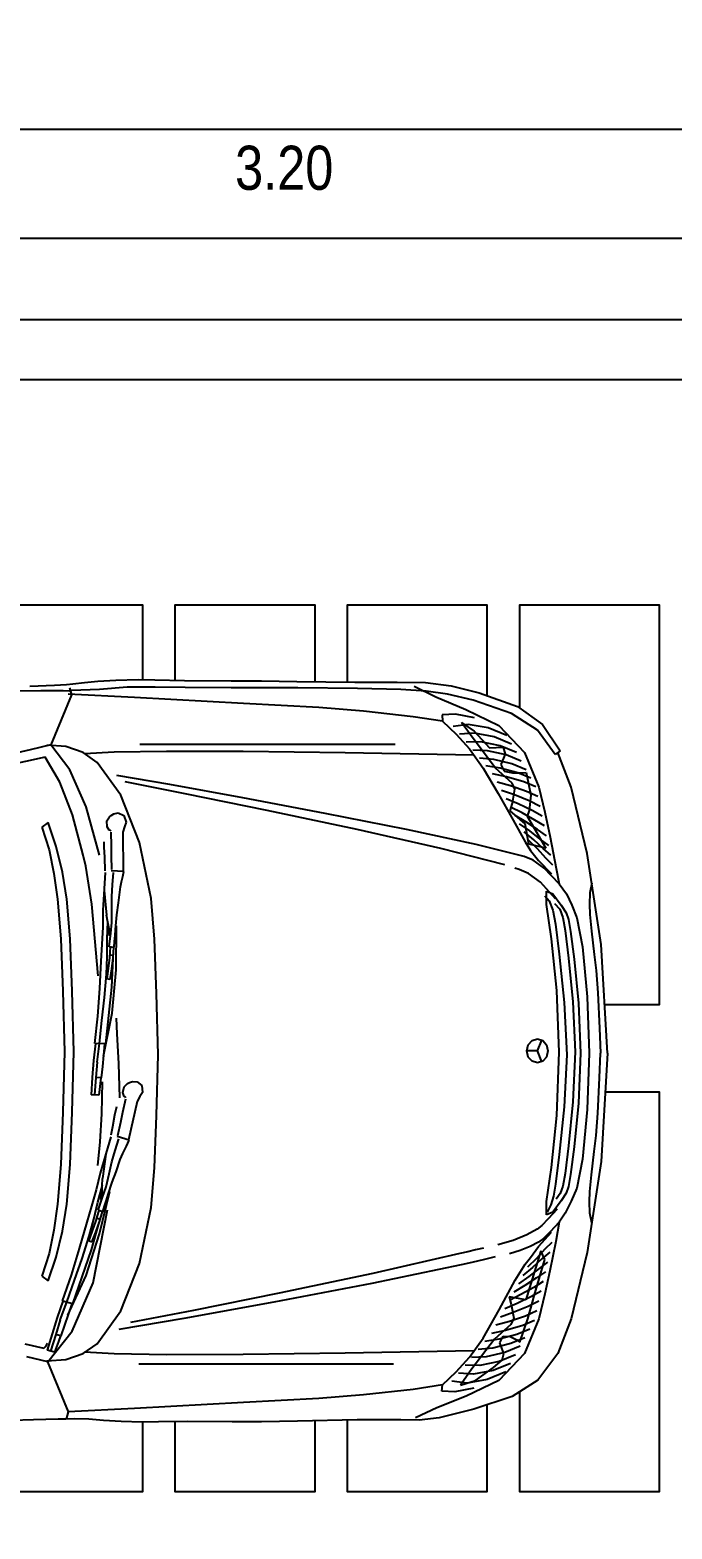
# Model space of a CAD drawing. Extents: x -178 to 151, y -135 to 745.
# Drawn here: x 115.207 to 116.81, y 719.467 to 723.21 of the extents above; entities that cross this region are included whole.
import ezdxf

# ---------------------------------------------------------------- set-up
doc = ezdxf.new("R2010")
doc.units = 0
doc.header["$MEASUREMENT"] = 0
doc.header["$PDSIZE"] = -5
doc.layers.get('0').update_dxf_attribs({"linetype": 'CONTINUOUS'})
doc.layers.get('Defpoints').update_dxf_attribs({"linetype": 'CONTINUOUS'})
doc.layers.add('AR-ALV', color=5, linetype='CONTINUOUS')
doc.layers.add('COTA', color=7, linetype='CONTINUOUS')
doc.layers.add('E-Pen-C', color=4, linetype='CONTINUOUS', lineweight=15)
doc.layers.add('E-Pen-G', color=3, linetype='CONTINUOUS', lineweight=30)
doc.styles.add('F2', font='swissc.ttf')
doc.dimstyles.new('DIMENSION-1', dxfattribs={"dimtxt": 0.11, "dimasz": 0.07, "dimexe": 1, "dimexo": 0, "dimgap": 0.12, "dimtad": 1, "dimzin": 7, "dimdsep": 46, "dimtxsty": 'F2', "dimblk1": 'TRACO', "dimblk2": 'TRACO', "dimsah": 1, "dimcen": 1, "dimse1": 1, "dimse2": 1, "dimclrd": 256, "dimclre": 256, "dimclrt": 6, "dimadec": 0, "dimazin": 0, "dimtfac": 1, "dimtix": 1, "dimtmove": 2, "dimatfit": 3, "dimldrblk": 'TRACO', "dimfxl": 1, "dimtolj": 1, "dimtzin": 0, "dimarcsym": 0})

# ---------------------------------------------------------------- blocks, each defined once
blk = doc.blocks.new('TRACO')
at = {"layer": 'E-Pen-C'}
for p, q in [((0, 1), (0, -1)), ((-1, 0), (1, 0))]:
    blk.add_line(p, q, dxfattribs=at)
at = {"layer": 'E-Pen-G'}
blk.add_line((-0.424, -0.424), (0.424, 0.424), dxfattribs=at)
blk = doc.blocks.new('*D282')
at = {"linetype": 'Continuous', "lineweight": -2}
blk.add_line((113.0772, 718.8567), (113.0772, 722.4167), dxfattribs=at)
at = {"layer": 'Defpoints', "color": 0, "linetype": 'Continuous'}
for p in [(113.0772, 722.4867), (115.7175, 722.4867), (114.0916, 718.7867)]:
    blk.add_point(p, dxfattribs=at)
at = {"linetype": 'Continuous', "lineweight": -2, "xscale": 0.07, "yscale": 0.07, "zscale": 0.07}
for p, rotation in [((113.0772, 722.4867), 90), ((113.0772, 718.7867), 270)]:
    blk.add_blockref('TRACO', p, dxfattribs=dict(at, rotation=rotation))
at = {"color": 6, "linetype": 'Continuous', "insert": (112.901, 720.6367), "char_height": 0.11, "attachment_point": 5, "rotation": 90, "style": 'F2'}
blk.add_mtext('\\A1;3.70', dxfattribs=at)
blk = doc.blocks.new('*D303')
at = {"linetype": 'Continuous', "lineweight": -2}
blk.add_line((117.3716, 722.6891), (114.3116, 722.6891), dxfattribs=at)
at = {"layer": 'Defpoints', "color": 0, "linetype": 'Continuous'}
for p in [(114.2416, 722.6891), (117.4416, 720.8367), (114.2416, 718.6367)]:
    blk.add_point(p, dxfattribs=at)
at = {"linetype": 'Continuous', "lineweight": -2, "xscale": 0.07, "yscale": 0.07, "zscale": 0.07, "rotation": 180}
blk.add_blockref('TRACO', (114.2416, 722.6891), dxfattribs=at)
at = {"linetype": 'Continuous', "lineweight": -2, "xscale": 0.07, "yscale": 0.07, "zscale": 0.07}
blk.add_blockref('TRACO', (117.4416, 722.6891), dxfattribs=at)
at = {"color": 6, "linetype": 'Continuous', "insert": (115.8416, 722.8652), "char_height": 0.11, "attachment_point": 5, "style": 'F2'}
blk.add_mtext('\\A1;3.20', dxfattribs=at)
blk = doc.blocks.new('*D307')
at = {"linetype": 'Continuous', "lineweight": -2}
blk.add_line((134.6816, 722.9617), (109.8216, 722.9617), dxfattribs=at)
at = {"layer": 'Defpoints', "color": 0, "linetype": 'Continuous'}
for p in [(109.7516, 722.9617), (109.7516, 722.4867), (134.7516, 722.4867)]:
    blk.add_point(p, dxfattribs=at)
at = {"linetype": 'Continuous', "lineweight": -2, "xscale": 0.07, "yscale": 0.07, "zscale": 0.07, "rotation": 180}
blk.add_blockref('TRACO', (109.7516, 722.9617), dxfattribs=at)
at = {"linetype": 'Continuous', "lineweight": -2, "xscale": 0.07, "yscale": 0.07, "zscale": 0.07}
blk.add_blockref('TRACO', (134.7516, 722.9617), dxfattribs=at)
at = {"color": 6, "linetype": 'Continuous', "insert": (121.1016, 723.1379), "char_height": 0.11, "attachment_point": 5, "style": 'F2'}
blk.add_mtext('\\A1;25.00', dxfattribs=at)
blk = doc.blocks.new('Austin Mini dessus')
at = {"color": 8, "flags": 128}
for points in [[(-0.2069, 3.765), (-0.1204, 3.7865)], [(-0.1204, 3.7865), (-0.0703, 3.7926)], [(-0.114, 3.7617), (-0.0609, 3.787)], [(-0.0703, 3.7926), (-0.0241, 3.7916)], [(-0.0241, 3.7916), (0.0842, 3.7922)], [(0.0842, 3.7922), (0.2332, 3.7952)], [(0.2332, 3.7952), (0.3237, 3.797)], [(0.3237, 3.797), (0.3971, 3.7966)], [(0.3971, 3.7966), (0.5088, 3.7962)], [(0.5088, 3.7962), (0.581, 3.797)], [(0.581, 3.797), (0.6212, 3.7976)], [(0.6212, 3.7976), (0.674, 3.7963)], [(0.674, 3.7963), (0.7177, 3.7934)], [(0.7177, 3.7934), (0.7547, 3.7905)], [(0.7547, 3.7905), (0.7913, 3.7892)], [(0.7913, 3.7892), (0.8117, 3.7899)], [(0.8107, 3.7898), (0.8054, 3.7722)], [(0.8117, 3.7899), (0.831, 3.7901)], [(0.831, 3.7901), (0.8924, 3.7915)], [(0.8924, 3.7915), (1.0016, 3.7949)], [(-0.302, 3.7337), (-0.2069, 3.765)], [(-0.1874, 3.7324), (-0.114, 3.7617)], [(0.18, 3.7384), (0.3684, 3.7483)], [(0.3684, 3.7483), (0.6405, 3.7634)], [(0.6405, 3.7634), (0.8064, 3.7721)], [(0.8054, 3.7722), (0.8566, 3.6469)], [(-0.3667, 3.6929), (-0.302, 3.7337)], [(-0.269, 3.694), (-0.1874, 3.7324)], [(-0.2065, 3.713), (-0.1595, 3.7223)], [(-0.1595, 3.7223), (-0.127, 3.7206)], [(-0.127, 3.7206), (-0.1288, 3.7047)], [(-0.1288, 3.7047), (-0.0554, 3.7158)], [(-0.0554, 3.7158), (0.0688, 3.7297)], [(0.0688, 3.7297), (0.18, 3.7384)], [(-0.4163, 3.6266), (-0.3667, 3.6929)], [(-0.3332, 3.6261), (-0.269, 3.694)], [(-0.2983, 3.6509), (-0.2548, 3.669)], [(-0.2862, 3.6722), (-0.24, 3.6915)], [(-0.2108, 3.6933), (-0.2557, 3.6613)], [(-0.2548, 3.669), (-0.2057, 3.6781)], [(-0.24, 3.6915), (-0.1897, 3.6999)], [(-0.1734, 3.7051), (-0.2108, 3.6933)], [(-0.2057, 3.6781), (-0.1684, 3.6754)], [(-0.2018, 3.6646), (-0.1734, 3.7051)], [(-0.1629, 3.672), (-0.1958, 3.6357)], [(-0.1897, 3.6999), (-0.152, 3.6952)], [(-0.1288, 3.7047), (-0.1629, 3.672)], [(-0.3103, 3.6295), (-0.2696, 3.6465)], [(-0.2844, 3.624), (-0.2378, 3.6344)], [(-0.2776, 3.6432), (-0.2819, 3.6262)], [(-0.2557, 3.6613), (-0.2776, 3.6432)], [(-0.2696, 3.6465), (-0.2217, 3.6563)], [(-0.2582, 3.5904), (-0.2018, 3.6646)], [(-0.2378, 3.6344), (-0.2012, 3.6358)], [(-0.1958, 3.6357), (-0.2299, 3.5876)], [(-0.2217, 3.6563), (-0.1848, 3.6556)], [(0.6296, 3.652), (-0.0059, 3.652)], [(0.8118, 3.6411), (0.769, 3.6265)], [(0.8566, 3.6469), (0.7958, 3.5707)], [(0.8596, 3.6444), (0.8118, 3.6411)], [(0.8566, 3.6469), (0.909, 3.6348)], [(-0.4494, 3.54), (-0.4163, 3.6266)], [(-0.3686, 3.5396), (-0.3332, 3.6261)], [(-0.3219, 3.5976), (-0.3417, 3.5395)], [(-0.3344, 3.5868), (-0.2992, 3.6015)], [(-0.3224, 3.6082), (-0.2844, 3.624)], [(-0.3144, 3.5923), (-0.3219, 3.5976)], [(-0.2992, 3.6015), (-0.2538, 3.6126)], [(-0.2819, 3.6262), (-0.2717, 3.5998)], [(-0.2717, 3.5998), (-0.28, 3.5832)], [(-0.2698, 3.5907), (-0.2341, 3.5963)], [(-0.2538, 3.6126), (-0.2177, 3.6161)], [(-0.2069, 3.6195), (0.1144, 3.6255)], [(0.1144, 3.6255), (0.369, 3.6287)], [(0.369, 3.6287), (0.5603, 3.6292)], [(0.5603, 3.6292), (0.6914, 3.6273)], [(0.7337, 3.6018), (0.675, 3.5196)], [(0.6914, 3.6273), (0.7656, 3.6231)], [(0.769, 3.6265), (0.7337, 3.6018)], [(0.8252, 3.5824), (0.8299, 3.5961)], [(0.8299, 3.5961), (0.835, 3.6098)], [(0.835, 3.6098), (0.8402, 3.6233)], [(0.8372, 3.5784), (0.8502, 3.6203)], [(0.8402, 3.6233), (0.8582, 3.6183)], [(0.8462, 3.577), (0.8582, 3.6183)], [(0.8604, 3.6051), (0.8577, 3.6008)], [(0.8634, 3.6093), (0.8604, 3.6051)], [(0.8666, 3.6133), (0.8634, 3.6093)], [(0.9143, 3.6021), (0.8666, 3.6133)], [(-0.3585, 3.5441), (-0.3287, 3.5566)], [(-0.3465, 3.5655), (-0.3139, 3.579)], [(-0.3287, 3.5566), (-0.2858, 3.5689)], [(-0.2975, 3.5839), (-0.3144, 3.5923)], [(-0.3139, 3.579), (-0.2698, 3.5907)], [(-0.2994, 3.5535), (-0.2582, 3.5904)], [(-0.28, 3.5832), (-0.2975, 3.5839)], [(-0.2955, 3.5465), (-0.2617, 3.5558)], [(-0.2858, 3.5689), (-0.2505, 3.5765)], [(-0.2299, 3.5876), (-0.2701, 3.5169)], [(0.517, 3.5386), (0.6793, 3.5662)], [(0.7958, 3.5707), (0.7435, 3.4498)], [(0.8151, 3.5556), (0.8242, 3.5824)], [(0.8252, 3.5824), (0.8372, 3.5784)], [(0.8257, 3.5419), (0.8372, 3.5784)], [(0.8334, 3.5361), (0.8462, 3.577)], [(-0.4897, 3.3744), (-0.4494, 3.54)], [(-0.3843, 3.4776), (-0.3686, 3.5396)], [(-0.3639, 3.5197), (-0.3356, 3.5327)], [(-0.3417, 3.5395), (-0.3534, 3.4979)], [(-0.3424, 3.5089), (-0.3051, 3.524)], [(-0.3356, 3.5327), (-0.2955, 3.5465)], [(-0.3066, 3.538), (-0.2994, 3.5535)], [(-0.3001, 3.5036), (-0.3066, 3.538)], [(-0.3051, 3.524), (-0.273, 3.5351)], [(0.2791, 3.4759), (0.4929, 3.5192)], [(0.2925, 3.4981), (0.517, 3.5386)], [(0.4929, 3.5192), (0.6502, 3.5491)], [(0.675, 3.5196), (0.6278, 3.4015)], [(0.8067, 3.5309), (0.7615, 3.4315)], [(0.7972, 3.5019), (0.8063, 3.5287)], [(0.8063, 3.5287), (0.8151, 3.5556)], [(0.8257, 3.5419), (0.8097, 3.4979)], [(0.8192, 3.4954), (0.8334, 3.5361)], [(-0.3572, 3.4821), (-0.3836, 3.3914)], [(-0.3746, 3.4709), (-0.3493, 3.4851)], [(-0.374, 3.3698), (-0.3363, 3.4925)], [(-0.3693, 3.4953), (-0.3424, 3.5089)], [(-0.3534, 3.4979), (-0.3572, 3.4821)], [(-0.3493, 3.4851), (-0.3148, 3.5016)], [(-0.3363, 3.4925), (-0.2946, 3.4845)], [(-0.3244, 3.4792), (-0.2956, 3.4936)], [(-0.3148, 3.5016), (-0.2843, 3.5144)], [(-0.2701, 3.5169), (-0.3098, 3.443)], [(-0.2946, 3.4845), (-0.3001, 3.5036)], [(0.0478, 3.4514), (0.2925, 3.4981)], [(0.7718, 3.4351), (0.7952, 3.5024)], [(0.8092, 3.4984), (0.7905, 3.4435)], [(0.7952, 3.5024), (0.8192, 3.4954)], [(0.7985, 3.4305), (0.8212, 3.4949)], [(-0.3968, 3.4202), (-0.3843, 3.4776)], [(-0.38, 3.4466), (-0.3561, 3.4613)], [(-0.363, 3.4375), (-0.3341, 3.4567)], [(-0.3561, 3.4613), (-0.3244, 3.4792)], [(-0.3437, 3.4343), (-0.3181, 3.4522)], [(-0.3341, 3.4567), (-0.3068, 3.4729)], [(-0.1749, 3.4052), (0.0478, 3.4514)], [(0.0453, 3.4261), (0.2791, 3.4759)], [(0.7435, 3.4498), (0.7081, 3.2674)], [(0.7905, 3.4435), (0.7715, 3.3887)], [(0.8558, 3.4451), (0.8359, 3.3854)], [(0.8715, 3.4329), (0.8558, 3.4451)], [(-0.4112, 3.3468), (-0.3968, 3.4202)], [(-0.3908, 3.3978), (-0.3698, 3.4136)], [(-0.3854, 3.4222), (-0.363, 3.4375)], [(-0.3767, 3.3898), (-0.3534, 3.4119)], [(-0.3698, 3.4136), (-0.3437, 3.4343)], [(-0.363, 3.3894), (-0.3407, 3.4108)], [(-0.3534, 3.4119), (-0.3294, 3.4315)], [(-0.3098, 3.443), (-0.3346, 3.403)], [(-0.172, 3.3767), (0.0453, 3.4261)], [(0.7615, 3.4315), (0.7277, 3.3278)], [(0.7484, 3.3675), (0.7718, 3.4351)], [(0.7785, 3.3642), (0.7985, 3.4305)], [(0.8536, 3.3763), (0.8715, 3.4329)], [(-0.5243, 3.1472), (-0.4897, 3.3744)], [(-0.3961, 3.3734), (-0.3767, 3.3898)], [(-0.3836, 3.3914), (-0.374, 3.3698)], [(-0.3836, 3.366), (-0.363, 3.3894)], [(-0.3481, 3.3863), (-0.3679, 3.3589)], [(-0.3346, 3.403), (-0.3481, 3.3863)], [(-0.347, 3.3593), (-0.3226, 3.369)], [(-0.3226, 3.369), (-0.2958, 3.3774)], [(-0.2599, 3.3851), (-0.2335, 3.3912)], [(-0.2335, 3.3912), (-0.2013, 3.399)], [(-0.2112, 3.3675), (-0.1915, 3.3721)], [(-0.2013, 3.399), (-0.1749, 3.4052)], [(-0.1915, 3.3721), (-0.172, 3.3767)], [(0.6278, 3.4015), (0.5988, 3.2619)], [(0.7715, 3.3887), (0.7537, 3.3335)], [(0.8359, 3.3854), (0.8202, 3.3211)], [(0.8415, 3.3179), (0.8536, 3.3763)], [(-0.4198, 3.2983), (-0.4112, 3.3468)], [(-0.4015, 3.349), (-0.3836, 3.366)], [(-0.3679, 3.3589), (-0.4003, 3.3232)], [(-0.397, 3.3226), (-0.3805, 3.3391)], [(-0.3805, 3.3391), (-0.3683, 3.348)], [(-0.3683, 3.348), (-0.347, 3.3593)], [(-0.339, 3.3298), (-0.3048, 3.3438)], [(-0.3048, 3.3438), (-0.2667, 3.355)], [(-0.2307, 3.363), (-0.2112, 3.3675)], [(0.7293, 3.299), (0.7484, 3.3675)], [(0.7472, 3.3485), (0.7374, 3.3232)], [(0.7537, 3.3335), (0.7422, 3.2911)], [(0.7462, 3.3202), (0.7557, 3.3455)], [(0.7472, 3.3485), (0.7557, 3.345)], [(0.7597, 3.2985), (0.7785, 3.3642)], [(-0.5014, 3.3001), (-0.4965, 3.2759)], [(-0.435, 3.2757), (-0.4198, 3.2983)], [(-0.4198, 3.2983), (-0.397, 3.3226)], [(-0.3926, 3.2902), (-0.3764, 3.3069)], [(-0.3764, 3.3069), (-0.3644, 3.3161)], [(-0.3644, 3.3161), (-0.339, 3.3298)], [(0.7277, 3.3278), (0.7023, 3.2216)], [(0.728, 3.2975), (0.7203, 3.2716)], [(0.7374, 3.3232), (0.728, 3.2975)], [(0.7293, 3.2686), (0.7371, 3.2944)], [(0.7371, 3.2944), (0.7462, 3.3202)], [(0.7478, 3.258), (0.7597, 3.2985)], [(0.8202, 3.3211), (0.8092, 3.2537)], [(0.8325, 3.2537), (0.8415, 3.3179)], [(-0.4965, 3.2759), (-0.4951, 3.2474)], [(-0.4498, 3.2462), (-0.435, 3.2757)], [(-0.4251, 3.2451), (-0.4036, 3.2735)], [(-0.415, 3.2655), (-0.3926, 3.2902)], [(-0.4036, 3.2735), (-0.3881, 3.2799)], [(-0.3992, 3.255), (-0.3897, 3.273)], [(-0.3881, 3.2799), (-0.3879, 3.2469)], [(0.5988, 3.2619), (0.5909, 3.1628)], [(0.7153, 3.258), (0.7105, 3.2437)], [(0.7198, 3.2721), (0.7153, 3.258)], [(0.7313, 3.2686), (0.72, 3.2361)], [(0.7208, 3.2721), (0.7313, 3.2686)], [(0.7263, 3.2915), (0.7353, 3.2885)], [(0.7422, 3.2911), (0.7318, 3.2485)], [(0.7361, 3.2172), (0.7478, 3.258)], [(-0.4961, 3.222), (-0.5002, 3.1805)], [(-0.4951, 3.2474), (-0.4961, 3.222)], [(-0.4642, 3.2131), (-0.4498, 3.2462)], [(-0.4433, 3.2092), (-0.4368, 3.2263)], [(-0.4368, 3.2263), (-0.4251, 3.2451)], [(-0.4292, 3.2081), (-0.4223, 3.2271)], [(-0.4223, 3.2271), (-0.4123, 3.2411)], [(-0.4102, 3.2033), (-0.4054, 3.2337)], [(-0.4054, 3.2337), (-0.3992, 3.255)], [(-0.3879, 3.2469), (-0.4009, 3.1615)], [(0.7063, 3.2296), (0.6964, 3.1985)], [(0.7105, 3.2437), (0.7063, 3.2296)], [(0.72, 3.2361), (0.7116, 3.2101)], [(0.7318, 3.2485), (0.7208, 3.2061)], [(0.7215, 3.2248), (0.721, 3.2072)], [(0.7243, 3.2421), (0.7215, 3.2248)], [(0.8092, 3.2537), (0.8014, 3.1546)], [(0.8246, 3.1546), (0.8325, 3.2537)], [(-0.4783, 3.1411), (-0.4642, 3.2131)], [(-0.4482, 3.1794), (-0.4433, 3.2092)], [(-0.4345, 3.1767), (-0.4292, 3.2081)], [(-0.42, 3.129), (-0.4102, 3.2033)], [(0.6964, 3.1985), (0.6864, 3.1723)], [(0.7116, 3.2101), (0.7041, 3.1774)], [(0.7123, 3.1286), (0.7203, 3.1896)], [(0.721, 3.2072), (0.7203, 3.1896)], [(0.7263, 3.1761), (0.7361, 3.2172)], [(-0.5405, 2.876), (-0.5243, 3.1472)], [(-0.5002, 3.1805), (-0.5068, 3.1221)], [(-0.457, 3.1102), (-0.4482, 3.1794)], [(-0.4433, 3.1075), (-0.4345, 3.1767)], [(-0.4009, 3.1615), (-0.4139, 3.0323)], [(0.5909, 3.1628), (0.5858, 3.0317)], [(0.6864, 3.1723), (0.6761, 3.1418)], [(0.6969, 3.1476), (0.6884, 3.1193)], [(0.7041, 3.1774), (0.6969, 3.1476)], [(0.6998, 3.0852), (0.7263, 3.1761)], [(0.7318, 3.1572), (0.726, 3.0977)], [(0.8014, 3.1546), (0.7962, 3.0235)], [(0.8194, 3.0235), (0.8246, 3.1546)], [(-0.5068, 3.1221), (-0.5121, 3.0818)], [(-0.4897, 3.0166), (-0.4783, 3.1411)], [(-0.4678, 3.0008), (-0.457, 3.1102)], [(-0.4541, 2.9981), (-0.4433, 3.1075)], [(-0.4326, 3.01), (-0.42, 3.129)], [(0.6607, 3.1082), (0.6538, 3.0932)], [(0.6698, 3.1266), (0.6607, 3.1082)], [(0.6761, 3.1418), (0.6698, 3.1266)], [(0.6884, 3.1193), (0.6795, 3.0899)], [(-0.5121, 3.0818), (-0.5164, 3.0261)], [(0.6338, 2.997), (0.6553, 3.0927)], [(0.6538, 3.0932), (0.6836, 3.0845)], [(0.6818, 3.0817), (0.6747, 3.0485)], [(0.6957, 3.0601), (0.6993, 3.0807)], [(0.726, 3.0977), (0.7219, 3.0275)], [(-0.4139, 3.0323), (-0.4198, 2.8742)], [(0.6747, 3.0485), (0.6693, 3.0237)], [(0.6902, 3.0313), (0.6957, 3.0601)], [(-0.5164, 3.0261), (-0.5207, 2.9376)], [(-0.4943, 2.876), (-0.4897, 3.0166)], [(-0.473, 2.876), (-0.4678, 3.0008)], [(-0.4594, 2.8733), (-0.4541, 2.9981)], [(-0.4389, 2.8801), (-0.4326, 3.01)], [(0.5858, 3.0317), (0.5818, 2.8809)], [(0.6273, 2.9847), (0.6338, 2.997)], [(0.6693, 3.0237), (0.6625, 2.9905)], [(0.6853, 3.0102), (0.6902, 3.0313)], [(0.7219, 3.0275), (0.7205, 2.9476)], [(0.7962, 3.0235), (0.7923, 2.8727)], [(0.8155, 2.8727), (0.8194, 3.0235)], [(0.6202, 2.9747), (0.6273, 2.9847)], [(0.6221, 2.9567), (0.6202, 2.9747)], [(0.6662, 2.9608), (0.6577, 2.9524)], [(0.6618, 2.9878), (0.6631, 2.986)], [(0.6631, 2.986), (0.6661, 2.9845)], [(0.6661, 2.9845), (0.6693, 2.9748)], [(0.6693, 2.9748), (0.6662, 2.9608)], [(0.677, 2.9877), (0.6796, 2.9022)], [(0.7259, 2.9524), (0.7277, 2.9669)], [(0.7277, 2.9669), (0.7297, 2.9812)], [(0.7297, 2.9812), (0.7484, 2.9804)], [(0.7369, 2.9367), (0.7402, 2.9806)], [(0.7461, 2.9374), (0.7484, 2.9804)], [(-0.5207, 2.9376), (-0.5227, 2.876)], [(0.6341, 2.9475), (0.6221, 2.9567)], [(0.6455, 2.9473), (0.6341, 2.9475)], [(0.6529, 2.9495), (0.6455, 2.9473)], [(0.6577, 2.9524), (0.6529, 2.9495)], [(0.7205, 2.9096), (0.7234, 2.9377)], [(0.7244, 2.9379), (0.7259, 2.9524)], [(0.7244, 2.9379), (0.7369, 2.9367)], [(0.7339, 2.8986), (0.7369, 2.9367)], [(0.7427, 2.8947), (0.7461, 2.9374)], [(-0.3917, 2.8708), (-0.3881, 2.8859)], [(-0.3881, 2.8859), (-0.3786, 2.8967)], [(-0.3786, 2.8967), (-0.3653, 2.9008)], [(-0.3767, 2.8977), (-0.3653, 2.8708)], [(-0.3653, 2.9008), (-0.352, 2.8967)], [(-0.352, 2.8967), (-0.3425, 2.8859)], [(-0.3425, 2.8859), (-0.3389, 2.8708)], [(0.6796, 2.9022), (0.6837, 2.8284)], [(0.7179, 2.8836), (0.6962, 2.7767)], [(0.718, 2.8814), (0.7205, 2.9096)], [(0.7339, 2.8986), (0.7283, 2.8522)], [(0.7381, 2.8519), (0.7427, 2.8947)], [(-0.5405, 2.876), (-0.5243, 2.6047)], [(-0.5207, 2.8143), (-0.5227, 2.876)], [(-0.4897, 2.7353), (-0.4943, 2.876)], [(-0.4678, 2.7512), (-0.473, 2.876)], [(-0.4541, 2.7484), (-0.4594, 2.8733)], [(-0.4326, 2.7495), (-0.4389, 2.8801)], [(-0.4198, 2.8742), (-0.4139, 2.72)], [(-0.3881, 2.8557), (-0.3917, 2.8708)], [(-0.3786, 2.845), (-0.3881, 2.8557)], [(-0.3653, 2.8409), (-0.3786, 2.845)], [(-0.3653, 2.8708), (-0.3767, 2.844)], [(-0.3653, 2.8708), (-0.3389, 2.8708)], [(-0.352, 2.845), (-0.3653, 2.8409)], [(-0.3425, 2.8557), (-0.352, 2.845)], [(-0.3389, 2.8708), (-0.3425, 2.8557)], [(0.5818, 2.8809), (0.5858, 2.7275)], [(0.7054, 2.7825), (0.7131, 2.8533)], [(0.7131, 2.8533), (0.7381, 2.8519)], [(0.7152, 2.8533), (0.718, 2.8814)], [(0.7277, 2.8526), (0.7218, 2.7949)], [(0.7325, 2.784), (0.7401, 2.8518)], [(0.7923, 2.8727), (0.7962, 2.7218)], [(0.8194, 2.7218), (0.8155, 2.8727)], [(-0.5164, 2.7259), (-0.5207, 2.8143)], [(0.6837, 2.8284), (0.6857, 2.7893)], [(0.6962, 2.7767), (0.6866, 2.668)], [(0.6979, 2.7113), (0.7054, 2.7825)], [(0.7218, 2.7949), (0.7156, 2.7372)], [(0.7279, 2.7148), (0.7325, 2.784)], [(-0.4783, 2.6109), (-0.4897, 2.7353)], [(-0.457, 2.6417), (-0.4678, 2.7512)], [(-0.4433, 2.639), (-0.4541, 2.7484)], [(-0.42, 2.6293), (-0.4326, 2.7495)], [(0.7156, 2.7372), (0.7107, 2.6794)], [(-0.5121, 2.6701), (-0.5164, 2.7259)], [(-0.4139, 2.72), (-0.4009, 2.5911)], [(0.5858, 2.7275), (0.5909, 2.5917)], [(0.6946, 2.6403), (0.6979, 2.7113)], [(0.7244, 2.6467), (0.7279, 2.7148)], [(0.7962, 2.7218), (0.8014, 2.5907)], [(0.8246, 2.5907), (0.8194, 2.7218)], [(-0.5068, 2.6299), (-0.5121, 2.6701)], [(0.6866, 2.668), (0.6857, 2.5588)], [(0.6971, 2.6657), (0.6937, 2.6386)], [(0.701, 2.6926), (0.6971, 2.6657)], [(0.701, 2.6926), (0.7101, 2.6911)], [(0.7033, 2.6376), (0.7063, 2.6647)], [(0.7063, 2.6647), (0.71, 2.6915)], [(0.7107, 2.6794), (0.709, 2.6356)], [(0.731, 2.6835), (0.7474, 2.5042)], [(-0.5002, 2.5714), (-0.5068, 2.6299)], [(-0.4482, 2.5725), (-0.457, 2.6417)], [(-0.4345, 2.5698), (-0.4433, 2.639)], [(-0.4102, 2.5543), (-0.42, 2.6293)], [(0.6937, 2.6386), (0.692, 2.6115)], [(0.6934, 2.6323), (0.7028, 2.6314)], [(0.7015, 2.6106), (0.7033, 2.6376)], [(0.709, 2.6356), (0.7085, 2.5917)], [(0.7219, 2.6045), (0.7244, 2.6467)], [(-0.5243, 2.6047), (-0.4897, 2.3776)], [(-0.4642, 2.5388), (-0.4783, 2.6109)], [(-0.4009, 2.5911), (-0.3879, 2.5051)], [(0.5909, 2.5917), (0.5988, 2.49)], [(0.6903, 2.5972), (0.689, 2.5822)], [(0.6914, 2.6119), (0.6903, 2.5972)], [(0.6924, 2.6121), (0.7034, 2.6111)], [(0.7034, 2.6111), (0.6997, 2.5769)], [(0.7026, 2.5837), (0.7038, 2.5662)], [(0.7085, 2.5917), (0.7072, 2.5478)], [(0.7197, 2.5621), (0.7219, 2.6045)], [(0.8014, 2.5907), (0.8092, 2.4916)], [(0.8325, 2.4916), (0.8246, 2.5907)], [(-0.4961, 2.5299), (-0.5002, 2.5714)], [(-0.4433, 2.5428), (-0.4482, 2.5725)], [(-0.429, 2.5374), (-0.4345, 2.5698)], [(-0.4038, 2.5192), (-0.4102, 2.5543)], [(0.6878, 2.5675), (0.6847, 2.5306)], [(0.689, 2.5822), (0.6878, 2.5675)], [(0.6997, 2.5769), (0.6975, 2.5497)], [(0.6975, 2.5497), (0.6975, 2.5161)], [(0.7038, 2.5662), (0.7072, 2.5489)], [(0.7072, 2.5489), (0.7105, 2.5317)], [(0.7193, 2.5199), (0.7197, 2.5621)], [(-0.4951, 2.5046), (-0.4961, 2.5299)], [(-0.4511, 2.5067), (-0.4642, 2.5388)], [(-0.4368, 2.5257), (-0.4433, 2.5428)], [(-0.4251, 2.5069), (-0.4368, 2.5257)], [(-0.4211, 2.5171), (-0.429, 2.5374)], [(-0.4082, 2.5023), (-0.4211, 2.5171)], [(-0.3951, 2.4956), (-0.4038, 2.5192)], [(0.6847, 2.5306), (0.6807, 2.5008)], [(0.6975, 2.5161), (0.6972, 2.4854)], [(0.7164, 2.4705), (0.7105, 2.5317)], [(0.714, 2.4253), (0.7193, 2.5199)], [(-0.5014, 2.4519), (-0.4965, 2.4761)], [(-0.4965, 2.4761), (-0.4951, 2.5046)], [(-0.4377, 2.4782), (-0.4511, 2.5067)], [(-0.4198, 2.4536), (-0.4377, 2.4782)], [(-0.4036, 2.4784), (-0.4251, 2.5069)], [(-0.4106, 2.4907), (-0.373, 2.4496)], [(-0.3881, 2.472), (-0.4036, 2.4784)], [(-0.3837, 2.4832), (-0.3951, 2.4956)], [(-0.3879, 2.5051), (-0.3881, 2.472)], [(0.5988, 2.49), (0.6278, 2.3505)], [(0.6807, 2.5008), (0.6754, 2.4613)], [(0.6972, 2.4854), (0.6952, 2.456)], [(0.7474, 2.5042), (0.7622, 2.4097)], [(0.8092, 2.4916), (0.8202, 2.4242)], [(0.8415, 2.4274), (0.8325, 2.4916)], [(-0.4198, 2.4536), (-0.3822, 2.4143)], [(-0.4126, 2.4151), (-0.4198, 2.4536)], [(-0.373, 2.4496), (-0.3435, 2.4277)], [(0.6699, 2.4354), (0.6674, 2.4227)], [(0.673, 2.4486), (0.6699, 2.4354)], [(0.6754, 2.4613), (0.673, 2.4486)], [(0.6952, 2.456), (0.6932, 2.4254)], [(-0.3975, 2.3367), (-0.4126, 2.4151)], [(-0.4043, 2.4065), (-0.3863, 2.3895)], [(-0.3677, 2.3955), (-0.4003, 2.4288)], [(-0.3822, 2.4143), (-0.3546, 2.3944)], [(-0.3435, 2.4277), (-0.32, 2.4176)], [(-0.32, 2.4176), (-0.3092, 2.4141)], [(-0.2838, 2.4064), (-0.1243, 2.3655)], [(0.6674, 2.4227), (0.6984, 2.421)], [(0.6695, 2.3245), (0.669, 2.4226)], [(0.6972, 2.4178), (0.6978, 2.3839)], [(0.715, 2.4096), (0.7145, 2.4208)], [(0.7153, 2.3984), (0.715, 2.4096)], [(0.7156, 2.3872), (0.7153, 2.3984)], [(0.7622, 2.4097), (0.7686, 2.3821)], [(0.8202, 2.4242), (0.8359, 2.3599)], [(0.8536, 2.369), (0.8415, 2.4274)], [(-0.4897, 2.3776), (-0.4494, 2.2119)], [(-0.3989, 2.3821), (-0.3794, 2.3657)], [(-0.3864, 2.3641), (-0.3443, 2.3544)], [(-0.3402, 2.2847), (-0.3864, 2.3641)], [(-0.3863, 2.3895), (-0.3657, 2.3661)], [(-0.3794, 2.3657), (-0.3561, 2.3436)], [(-0.3478, 2.3704), (-0.3677, 2.3955)], [(-0.3657, 2.3661), (-0.3434, 2.3447)], [(-0.3546, 2.3944), (-0.3323, 2.3856)], [(-0.3346, 2.3489), (-0.3478, 2.3704)], [(-0.3323, 2.3856), (-0.2128, 2.3556)], [(-0.1243, 2.3655), (0.085, 2.3182)], [(0.6978, 2.3839), (0.6981, 2.3586)], [(0.6981, 2.3586), (0.6989, 2.3247)], [(0.7163, 2.3745), (0.7156, 2.3872)], [(0.717, 2.3616), (0.7163, 2.3745)], [(0.7167, 2.349), (0.717, 2.3616)], [(0.7276, 2.3821), (0.761, 2.261)], [(0.7686, 2.3821), (0.7952, 2.2812)], [(0.8359, 2.3599), (0.8558, 2.3002)], [(0.8715, 2.3124), (0.8536, 2.369)], [(-0.3843, 2.2744), (-0.3975, 2.3367)], [(-0.3935, 2.3577), (-0.3726, 2.3419)], [(-0.3881, 2.3334), (-0.3657, 2.3181)], [(-0.3726, 2.3419), (-0.3464, 2.3212)], [(-0.3561, 2.3436), (-0.3321, 2.324)], [(-0.3464, 2.3212), (-0.3209, 2.3033)], [(-0.3443, 2.3544), (-0.3348, 2.3038)], [(-0.3048, 2.2947), (-0.3346, 2.3489)], [(-0.2128, 2.3556), (-0.0386, 2.3181)], [(0.6278, 2.3505), (0.675, 2.2324)], [(0.6659, 2.3111), (0.6695, 2.3245)], [(0.6989, 2.3218), (0.7006, 2.3204)], [(-0.3827, 2.309), (-0.3589, 2.2942)], [(-0.3774, 2.2846), (-0.352, 2.2704)], [(-0.3657, 2.3181), (-0.3368, 2.2988)], [(-0.3589, 2.2942), (-0.3272, 2.2763)], [(-0.3449, 2.2704), (-0.3402, 2.2847)], [(-0.3368, 2.2988), (-0.3096, 2.2826)], [(-0.3348, 2.3038), (-0.2973, 2.271)], [(-0.2675, 2.228), (-0.3048, 2.2947)], [(-0.0386, 2.3181), (0.1643, 2.2777)], [(0.085, 2.3182), (0.3093, 2.2706)], [(0.6613, 2.2997), (0.6659, 2.3111)], [(0.6672, 2.2826), (0.6613, 2.2997)], [(0.7029, 2.2864), (0.6988, 2.2826)], [(0.7006, 2.3204), (0.7038, 2.3197)], [(0.7093, 2.2966), (0.7029, 2.2864)], [(0.7038, 2.3197), (0.7091, 2.3109)], [(0.7091, 2.3109), (0.7093, 2.2966)], [(0.8558, 2.3002), (0.8715, 2.3124)], [(-0.3686, 2.2124), (-0.3843, 2.2744)], [(-0.372, 2.2602), (-0.3452, 2.2466)], [(-0.352, 2.2704), (-0.3175, 2.2539)], [(-0.3489, 2.2319), (-0.3449, 2.2704)], [(-0.3452, 2.2466), (-0.3079, 2.2315)], [(-0.3272, 2.2763), (-0.2983, 2.2619)], [(-0.3175, 2.2539), (-0.287, 2.2412)], [(-0.3028, 2.2519), (-0.3094, 2.2175)], [(-0.2973, 2.271), (-0.3028, 2.2519)], [(0.1643, 2.2777), (0.3699, 2.2387)], [(0.3093, 2.2706), (0.5139, 2.2288)], [(0.6809, 2.2764), (0.6672, 2.2826)], [(0.6921, 2.2787), (0.6809, 2.2764)], [(0.6988, 2.2826), (0.6921, 2.2787)], [(0.761, 2.261), (0.8021, 2.1691)], [(0.7952, 2.2812), (0.8271, 2.1996)], [(0.8634, 2.1376), (1.3706, 2.2486)], [(-0.4494, 2.2119), (-0.4163, 2.1254)], [(-0.3332, 2.1259), (-0.3686, 2.2124)], [(-0.3666, 2.2358), (-0.3383, 2.2228)], [(-0.3612, 2.2114), (-0.3315, 2.199)], [(-0.3375, 2.1754), (-0.3489, 2.2319)], [(-0.3383, 2.2228), (-0.2982, 2.209)], [(-0.3094, 2.2175), (-0.3021, 2.202)], [(-0.3079, 2.2315), (-0.2757, 2.2204)], [(-0.2982, 2.209), (-0.2645, 2.1997)], [(-0.2299, 2.1644), (-0.2675, 2.228)], [(0.3699, 2.2387), (0.552, 2.2057)], [(0.5139, 2.2288), (0.6638, 2.199)], [(0.675, 2.2324), (0.7337, 2.1502)], [(-0.3492, 2.1901), (-0.3167, 2.1765)], [(-0.3267, 2.1761), (-0.3375, 2.1754)], [(-0.3315, 2.199), (-0.2886, 2.1866)], [(-0.3036, 2.1762), (-0.3267, 2.1761)], [(-0.3167, 2.1765), (-0.2725, 2.1648)], [(-0.2827, 2.1724), (-0.3036, 2.1762)], [(-0.3021, 2.202), (-0.261, 2.1651)], [(-0.2886, 2.1866), (-0.2532, 2.179)], [(-0.2744, 2.1557), (-0.2827, 2.1724)], [(0.552, 2.2057), (0.6848, 2.1831)], [(0.8271, 2.1996), (0.8634, 2.1376)], [(-0.3372, 2.1687), (-0.3019, 2.154)], [(-0.3251, 2.1474), (-0.2871, 2.1315)], [(-0.3019, 2.154), (-0.2565, 2.1429)], [(-0.2847, 2.1294), (-0.2744, 2.1557)], [(-0.2725, 2.1648), (-0.2368, 2.1592)], [(-0.261, 2.1651), (-0.2046, 2.0909)], [(-0.2565, 2.1429), (-0.2204, 2.1395)], [(-0.1958, 2.1163), (-0.2299, 2.1644)], [(0.7337, 2.1502), (0.769, 2.1254)], [(0.8021, 2.1691), (0.849, 2.1068)], [(0.9014, 2.1189), (1.0142, 2.1447)], [(-0.4226, 2.1216), (-0.4101, 2.1302)], [(-0.3778, 2.0561), (-0.4226, 2.1216)], [(-0.4101, 2.1302), (-0.3656, 2.0699)], [(-0.269, 2.0579), (-0.3332, 2.1259)], [(-0.3131, 2.126), (-0.2723, 2.109)], [(-0.301, 2.1047), (-0.2575, 2.0865)], [(-0.2871, 2.1315), (-0.2405, 2.1211)], [(-0.2803, 2.1124), (-0.2847, 2.1294)], [(-0.2456, 2.1137), (-0.2803, 2.1124)], [(-0.2723, 2.109), (-0.2245, 2.0993)], [(-0.2071, 2.072), (-0.2456, 2.1137)], [(-0.2405, 2.1211), (-0.204, 2.1197)], [(-0.2245, 2.0993), (-0.1876, 2.0999)], [(-0.2069, 2.1325), (0.1144, 2.1265)], [(-0.1629, 2.08), (-0.1958, 2.1163)], [(0.6276, 2.1045), (-0.0104, 2.1045)], [(0.1144, 2.1265), (0.369, 2.1233)], [(0.369, 2.1233), (0.5603, 2.1227)], [(0.5603, 2.1227), (0.6914, 2.1247)], [(0.6914, 2.1247), (0.7656, 2.1289)], [(0.769, 2.1254), (0.8118, 2.1109)], [(0.7979, 1.9816), (0.849, 2.1068)], [(0.8118, 2.1109), (0.8596, 2.1076)], [(0.849, 2.1068), (0.9014, 2.1189)], [(-0.3656, 2.0699), (-0.3005, 2.0279)], [(-0.289, 2.0833), (-0.2428, 2.064)], [(-0.2575, 2.0865), (-0.2084, 2.0774)], [(-0.2428, 2.064), (-0.1924, 2.0556)], [(-0.2084, 2.0774), (-0.1711, 2.0801)], [(-0.1762, 2.0504), (-0.2071, 2.072)], [(-0.2046, 2.0909), (-0.1762, 2.0504)], [(-0.1924, 2.0556), (-0.1547, 2.0604)], [(-0.1288, 2.0473), (-0.1629, 2.08)], [(-0.3153, 2.0107), (-0.3778, 2.0561)], [(-0.3005, 2.0279), (-0.2047, 1.9948)], [(-0.1866, 2.0184), (-0.269, 2.0579)], [(-0.2082, 2.0394), (-0.1605, 2.0298)], [(-0.1605, 2.0298), (-0.1273, 2.0313)], [(-0.1288, 2.0473), (-0.0554, 2.0362)], [(-0.1273, 2.0313), (-0.1288, 2.0473)], [(-0.0554, 2.0362), (0.0688, 2.0223)], [(0.0688, 2.0223), (0.18, 2.0136)], [(-0.2203, 1.9763), (-0.3153, 2.0107)], [(-0.2047, 1.9948), (-0.141, 1.9797)], [(-0.1118, 1.9868), (-0.1866, 2.0184)], [(-0.0578, 1.9603), (-0.1118, 1.9868)], [(0.18, 2.0136), (0.3684, 2.0036)], [(0.3684, 2.0036), (0.6405, 1.9886)], [(0.6405, 1.9886), (0.8064, 1.9798)], [(-0.1499, 1.9594), (-0.2203, 1.9763)], [(-0.0857, 1.9511), (-0.1499, 1.9594)], [(-0.141, 1.9797), (-0.088, 1.9728)], [(-0.088, 1.9728), (-0.0243, 1.9685)], [(-0.0153, 1.9503), (-0.0857, 1.9511)], [(-0.0243, 1.9685), (0.084, 1.9658)], [(0.0907, 1.9502), (-0.0153, 1.9503)], [(0.084, 1.9658), (0.2331, 1.9643)], [(0.2354, 1.9481), (0.0907, 1.9502)], [(0.2331, 1.9643), (0.3237, 1.9638)], [(0.3237, 1.9468), (0.2354, 1.9481)], [(0.3237, 1.9638), (0.3991, 1.9639)], [(0.3994, 1.9465), (0.3237, 1.9468)], [(0.3991, 1.9639), (0.5144, 1.9637)], [(0.5154, 1.9455), (0.3994, 1.9465)], [(0.5144, 1.9637), (0.5887, 1.9626)], [(0.5887, 1.9626), (0.6591, 1.9627)], [(0.6591, 1.9627), (0.7278, 1.9679)], [(0.7321, 1.9476), (0.6869, 1.9446)], [(0.7278, 1.9679), (0.7981, 1.971)], [(0.7655, 1.9512), (0.7321, 1.9476)], [(0.7946, 1.9543), (0.7655, 1.9512)], [(0.8101, 1.9559), (0.7946, 1.9543)], [(0.8032, 1.9639), (0.7979, 1.9816)], [(0.7981, 1.971), (0.7996, 1.9716)], [(0.7996, 1.9716), (0.8012, 1.972)], [(0.8012, 1.972), (0.803, 1.9721)], [(0.803, 1.9721), (0.8187, 1.9717)], [(0.8406, 1.9574), (0.8101, 1.9559)], [(0.8187, 1.9717), (0.8745, 1.9713)], [(0.902, 1.9603), (0.8406, 1.9574)], [(0.8745, 1.9713), (0.9836, 1.9722)], [(0.5899, 1.9439), (0.5154, 1.9455)], [(0.6316, 1.9433), (0.5899, 1.9439)], [(0.6869, 1.9446), (0.6316, 1.9433)]]:
    blk.add_lwpolyline(points, dxfattribs=at)

msp = doc.modelspace()

# ---------------------------------------------------------------- linework, layer by layer
at = {"layer": 'AR-ALV', "color": 8, "linetype": 'Continuous'}
for points in [[(115.1394, 721.5696), (115.1394, 721.775), (115.4877, 721.775), (115.4877, 721.5881)], [(115.5694, 721.5866), (115.5694, 721.775), (115.9178, 721.775), (115.9178, 721.5828)], [(115.9995, 721.5816), (115.9995, 721.775), (116.3478, 721.775), (116.3478, 721.5483)], [(116.4295, 721.5165), (116.4295, 721.775), (116.7779, 721.775), (116.7779, 720.7759), (116.6416, 720.7759)], [(116.643, 720.5588), (116.7779, 720.5588), (116.7779, 719.5598), (116.4295, 719.5598), (116.4295, 719.81)], [(116.3478, 719.7773), (116.3478, 719.5598), (115.9995, 719.5598), (115.9995, 719.7388)], [(115.4877, 719.7339), (115.4877, 719.5598), (115.1394, 719.5598), (115.1394, 719.7377)], [(115.9178, 719.7372), (115.9178, 719.5598), (115.5694, 719.5598), (115.5694, 719.7351)]]:
    msp.add_lwpolyline(points, dxfattribs=at)
at = {"layer": 'COTA', "color": 7, "linetype": 'Continuous'}
for p, q in [((134.7516, 722.4867), (109.7516, 722.4867)), ((134.6016, 722.3367), (109.9016, 722.3367))]:
    msp.add_line(p, q, dxfattribs=at)

# ---------------------------------------------------------------- block references
at = {"color": 8, "rotation": 180}
msp.add_blockref('Austin Mini dessus', (116.1083, 723.5316), dxfattribs=at)

# ---------------------------------------------------------------- dimensions: what is measured, and where the dimension line sits
at = {"color": 8, "linetype": 'Continuous'}
dim = msp.add_linear_dim(base=(109.7516, 722.9617), p1=(134.7516, 722.4867), p2=(109.7516, 722.4867), angle=180, dimstyle='DIMENSION-1', dxfattribs=at)
dim.commit()
dim.dimension.update_dxf_attribs({"geometry": '*D307', "text_midpoint": (121.1016, 723.1379), "dimtype": 160})
for base, p1, p2, angle, picture, middle in [((114.2416, 722.6891), (117.4416, 720.8367), (114.2416, 718.6367), 180, '*D303', (115.8416, 722.8652)), ((113.0772, 722.4867), (114.0916, 718.7867), (115.7175, 722.4867), 90, '*D282', (112.901, 720.6367))]:
    dim = msp.add_linear_dim(base=base, p1=p1, p2=p2, angle=angle, dimstyle='DIMENSION-1', dxfattribs=at)
    dim.commit()
    dim.dimension.update_dxf_attribs({"geometry": picture, "text_midpoint": middle})

doc.saveas('drawing.dxf')
